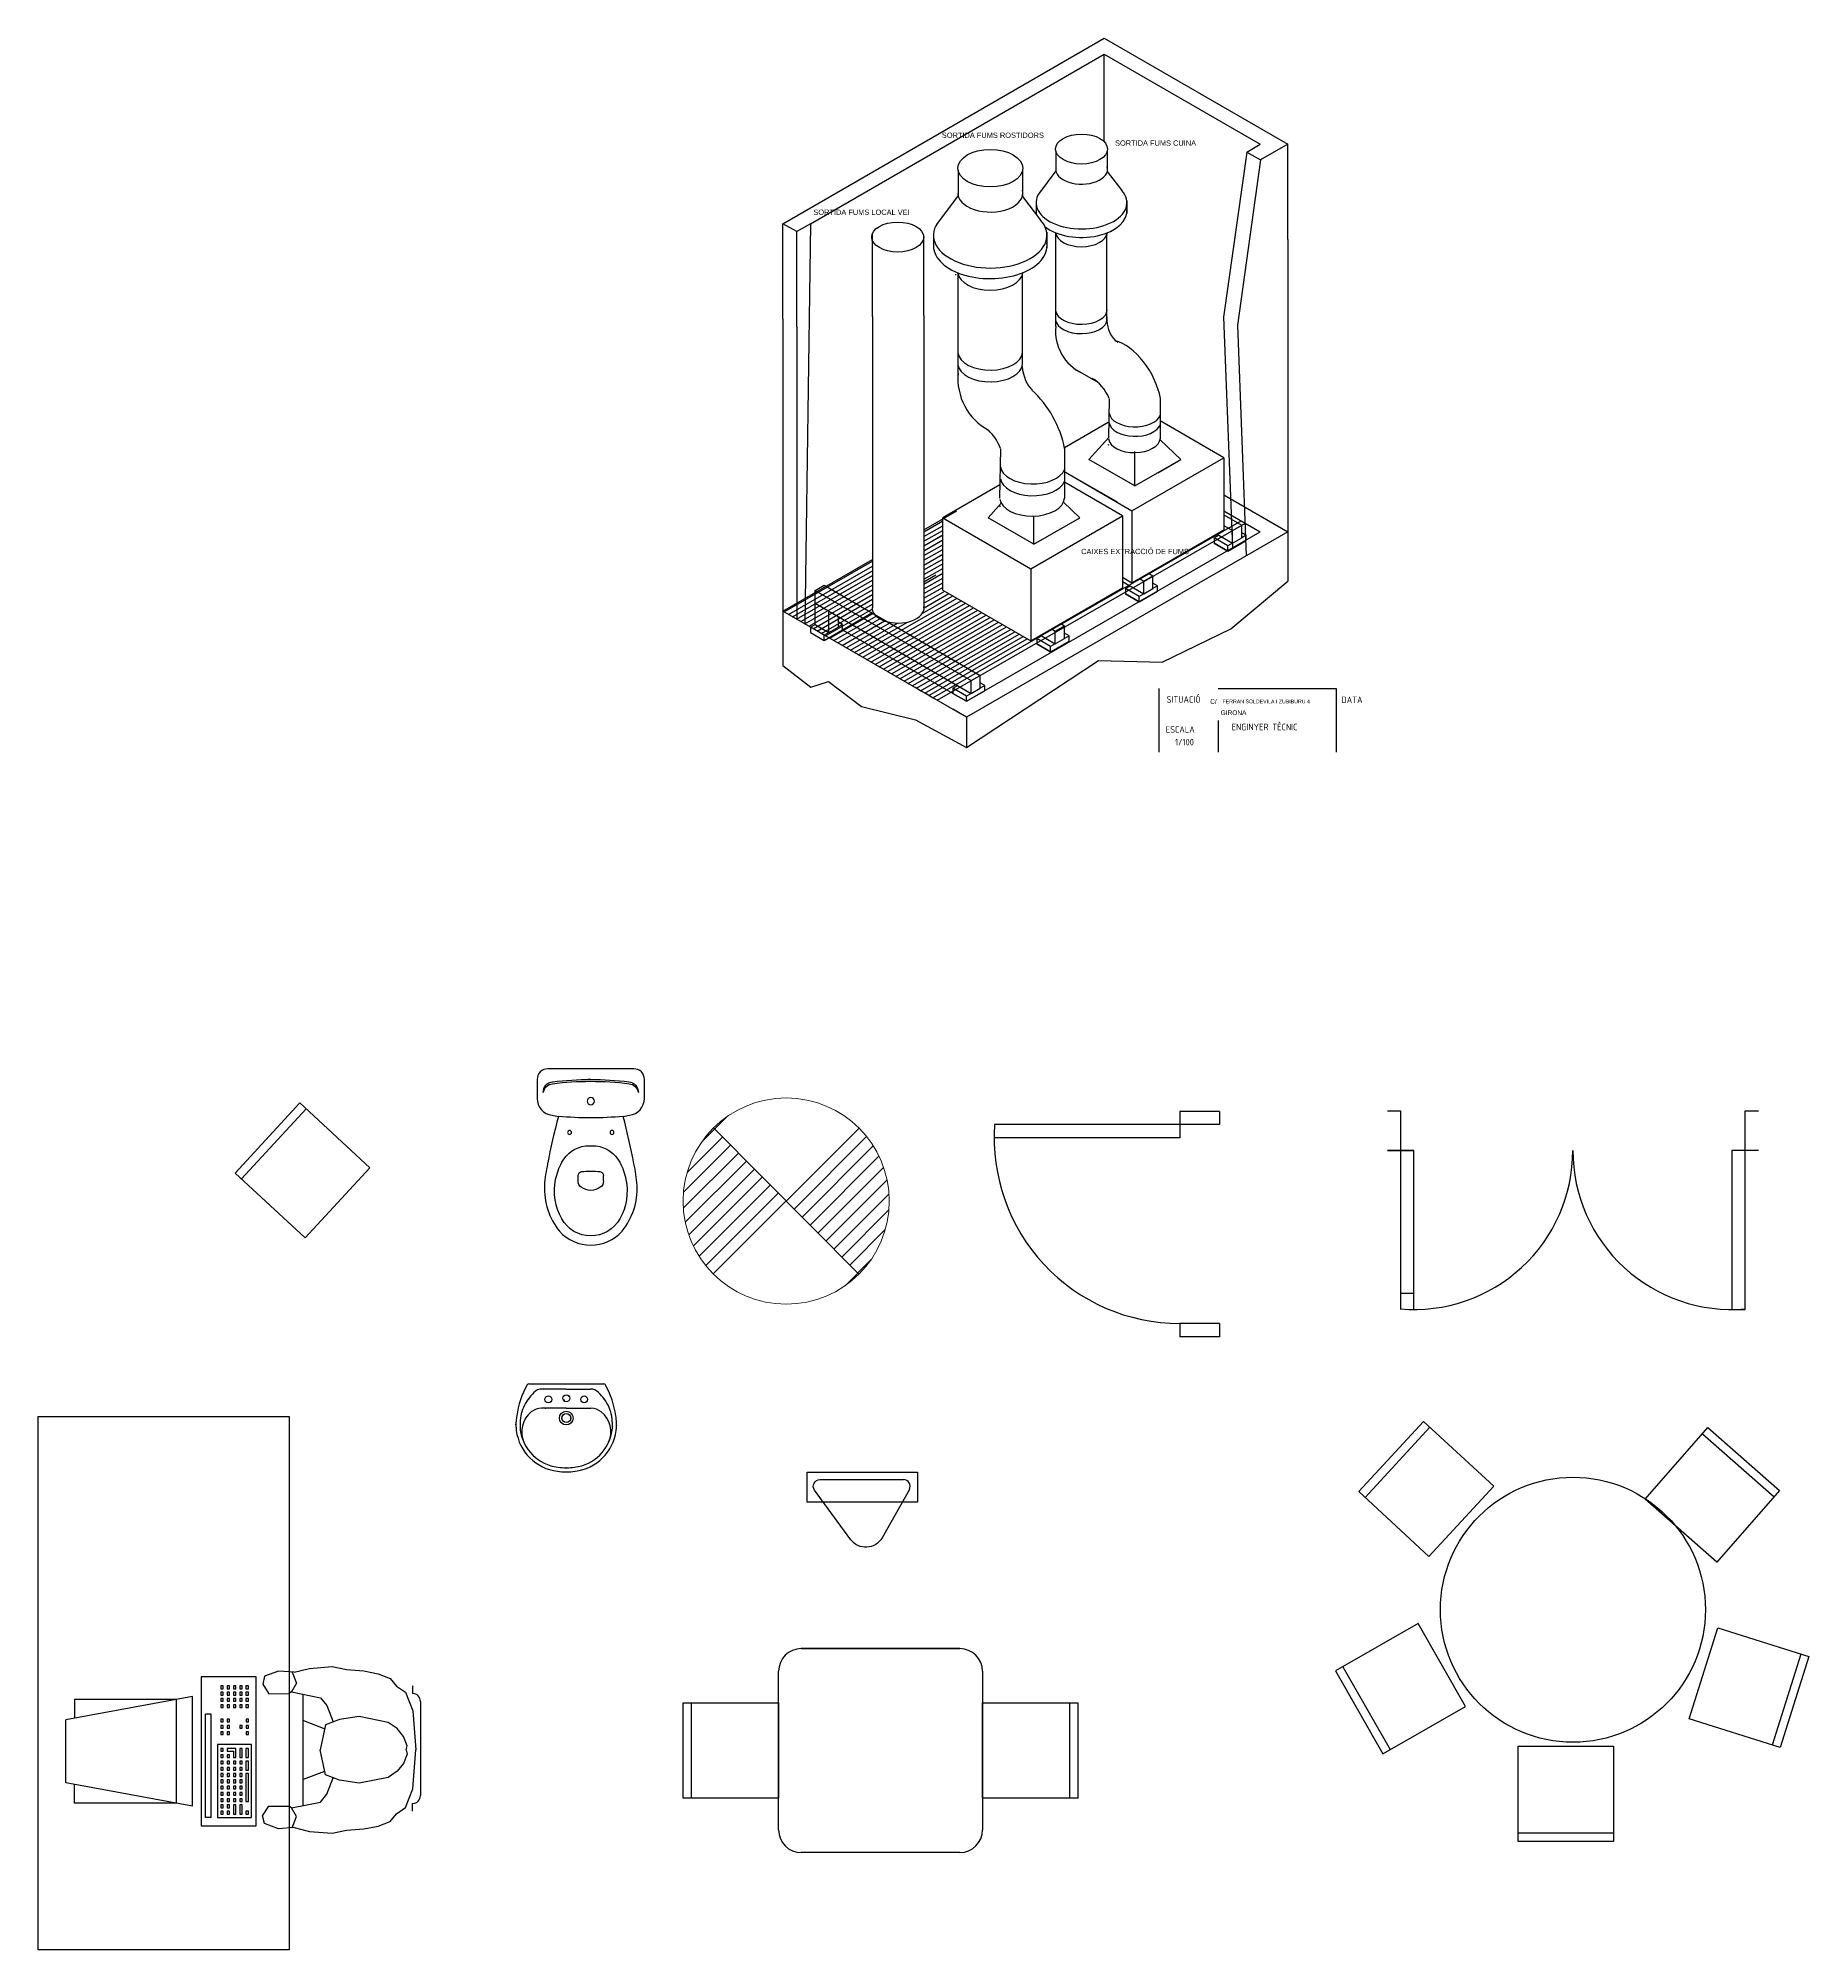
# Model space of a CAD drawing. Header units: millimetres. Extents: x 7 to 259, y -45 to 103.
# Drawn here: x 11.1 to 77.9, y 8.7 to 80.9 of the extents above; entities that cross this region are included whole.
import ezdxf

# ---------------------------------------------------------------- set-up
doc = ezdxf.new("R2010")
doc.units = ezdxf.units.MM
doc.linetypes.add('CONTINUA', pattern=[0])
doc.linetypes.add('LÍNEAS_OCULTAS2', pattern=[4.7625, 3.175, -1.5875])
for name, color, linetype in [('CAJETI1', 5, 'Continuous'), ('emergencia', 97, 'Continuous'), ('est.bancada', 1, 'Continuous'), ('estructura', 5, 'Continuous'), ('MOBILIARI', 3, 'Continuous'), ('OFICINES', 6, 'Continuous'), ('portes', 4, 'Continuous')]:
    doc.layers.add(name, color=color, linetype=linetype)
doc.layers.add('ELECTRIC', color=86, linetype='Continuous', lineweight=9)
doc.styles.add('ISO', font='isocp.shx')
doc.styles.get("Standard").update_dxf_attribs({"font": 'arial.ttf'})

# ---------------------------------------------------------------- blocks, each defined once
blk = doc.blocks.new('VI-IN')
for p, q in [((0, -0.04), (-0.0111, -0.04)), ((0, -0.04), (0.0111, -0.04)), ((-0.048, -0.423), (-0.048, -0.4029)), ((0.048, -0.423), (0.048, -0.4029))]:
    blk.add_line(p, q)
blk.add_lwpolyline([(-0.163, -0.358, -0.0164), (-0.1224, -0.1797, -0.014244), (-0.1461, -0.1751, -0.379899), (-0.2025, -0.1116), (-0.2025, -0.04, -0.414214), (-0.1625, 0), (0, 0), (0.1625, 0, -0.414214), (0.2025, -0.04), (0.2025, -0.1116, -0.379899), (0.1461, -0.1751, -0.014244), (0.1224, -0.1797, -0.0164), (0.163, -0.358, -0.034533), (0.175, -0.4399, -0.180901), (0.1181, -0.613, -0.210568), (0, -0.665, -0.210568), (-0.1181, -0.613, -0.180901), (-0.175, -0.4399, -0.034533)], format="xyb", close=True)
for centre, radius in [((0, -0.122), 0.0135), ((0, -0.122), 0.0135), ((-0.08, -0.24), 0.0075), ((0.08, -0.24), 0.0075)]:
    blk.add_circle(centre, radius)
for centre, radius, start, end in [((-0.1395, -0.0887), 0.04, 96.27189, 180), ((-0.1401, -0.0959), 0.04, 96.21414, 169.75716), ((0, -1.2006), 1.1536, 90.00081, 97.20302), ((0, -1.1975), 1.1575, 90.00079, 97.14086), ((0, -1.1975), 1.1575, 82.85914, 89.99921), ((0, -1.2006), 1.1536, 82.79698, 89.99919), ((0.1395, -0.0887), 0.04, 0, 83.72811), ((0.1401, -0.0959), 0.04, 10.24284, 83.78586), ((0, 1.219), 1.404, 264.99864, 270), ((0, 1.219), 1.404, 270, 275.00136), ((0.1123, -0.4678), 0.25, 152.59732, 168.38048), ((-0.007, -0.406), 0.1156, 96.24191, 152.59732), ((0, -0.47), 0.18, 90, 96.24191), ((0, -0.47), 0.18, 83.75809, 90), ((0.007, -0.406), 0.1156, 27.40268, 83.75809), ((-0.1123, -0.4678), 0.25, 11.61952, 27.40268), ((0.079, -0.461), 0.216, 168.38048, 209.11615), ((-0.033, -0.4029), 0.015, 96.64916, 180), ((-0.018, -0.423), 0.03, 180, 233.1301), ((0, -0.686), 0.3, 90, 96.64916), ((0, -0.686), 0.3, 83.35084, 90), ((0.033, -0.4029), 0.015, 0, 83.35084), ((0.018, -0.423), 0.03, 306.8699, 0), ((-0.079, -0.461), 0.216, 330.88385, 11.61952), ((0, -0.399), 0.06, 233.1301, 270), ((0, -0.399), 0.06, 270, 306.8699), ((0, -0.505), 0.1256, 209.11615, 270), ((0, -0.505), 0.1256, 270, 330.88385)]:
    blk.add_arc(centre, radius, start, end)
blk = doc.blocks.new('Vic-WC')
at = {"xscale": -1}
blk.add_blockref('VI-IN', (0, 0), dxfattribs=at)

msp = doc.modelspace()

# ---------------------------------------------------------------- linework, layer by layer
for p, q in [((39.229, 73.868), (51.353, 80.868)), ((51.353, 80.868), (58.281, 76.868)), ((40.268, 73.868), (51.353, 80.268)), ((51.353, 80.268), (57.242, 76.868)), ((56.73, 76.573), (57.242, 76.868)), ((56.73, 76.573), (57.25, 76.273)), ((58.281, 76.868), (57.25, 76.273)), ((45.836, 75.883), (45.836, 74.933)), ((48.266, 75.865), (48.266, 74.9)), ((45.836, 74.933), (45.021, 73.834)), ((48.266, 74.9), (48.95, 74.007)), ((39.748, 73.568), (39.229, 73.868)), ((44.911, 73.504), (44.911, 72.962)), ((49.19, 73.546), (49.19, 72.941)), ((49.51, 73.531), (49.51, 71.999)), ((58.281, 73.278), (58.281, 62.243)), ((45.742, 71.963), (45.742, 71.93)), ((39.229, 70.278), (39.229, 59.243)), ((39.748, 69.978), (39.748, 58.943)), ((42.611, 70.37), (42.611, 59.37)), ((44.55, 70.406), (44.55, 59.406)), ((53.467, 67.298), (53.467, 65.771)), ((49.849, 65.418), (49.849, 63.509)), ((55.865, 63.638), (58.281, 62.243)), ((44.55, 62.316), (45.791, 63.032)), ((55.865, 63.038), (57.242, 62.243)), ((44.55, 61.716), (45.257, 62.124)), ((58.281, 62.243), (46.157, 55.243)), ((46.157, 55.843), (57.242, 62.243)), ((55.674, 62.108), (56.194, 61.808)), ((56.021, 61.508), (55.501, 61.808)), ((39.229, 59.243), (42.611, 61.196)), ((44.55, 60.351), (45.001, 60.611)), ((41.376, 59.883), (42.611, 60.596)), ((52.671, 59.604), (52.151, 59.904)), ((52.324, 60.204), (52.844, 59.904)), ((39.229, 59.243), (39.748, 59.543)), ((46.157, 55.243), (39.229, 59.243)), ((41.48, 58.543), (42.589, 59.183)), ((44.55, 59.406), (44.55, 59.347)), ((40.441, 58.743), (40.961, 58.443)), ((41.48, 58.543), (41.827, 58.743)), ((41.48, 58.543), (46.157, 55.843)), ((41.48, 58.543), (41.827, 58.343)), ((49.331, 57.711), (48.812, 58.011)), ((48.985, 58.311), (49.504, 58.011)), ((45.81, 56.443), (46.33, 56.143)), ((46.157, 55.843), (45.637, 56.143)), ((46.157, 55.243), (45.637, 55.543))]:
    msp.add_line(p, q)
at = {"color": 5}
for p, q in [((49.524, 76.621), (49.524, 75.861)), ((51.467, 76.607), (51.467, 75.835)), ((49.524, 75.861), (48.872, 74.983)), ((51.467, 75.835), (52.014, 75.121)), ((48.784, 74.718), (48.784, 74.285)), ((52.204, 74.743), (52.204, 74.26))]:
    msp.add_line(p, q, dxfattribs=at)
at = {"color": 1}
msp.add_line((49.52, 73.527), (49.52, 73.501), dxfattribs=at)
at = {"color": 6}
for p, q in [((29.633, 30.08), (31.051, 30.08)), ((29.633, 30.08), (32.47, 30.08)), ((31.051, 29.887), (30.133, 29.887)), ((31.051, 29.887), (31.969, 29.887)), ((30.27, 29.17), (30.12, 29.17)), ((31.051, 29.17), (30.27, 29.17)), ((31.051, 29.17), (31.833, 29.17)), ((31.833, 29.17), (31.983, 29.17))]:
    msp.add_line(p, q, dxfattribs=at)
at = {"color": 73, "linetype": 'CONTINUA'}
for p, q in [((11.125, 10.725), (11.125, 28.858)), ((11.125, 28.858), (12.898, 28.858)), ((19.665, 19.048), (19.596, 18.756)), ((20.186, 19.246), (19.665, 19.048)), ((20.781, 19.2), (20.186, 19.246)), ((20.869, 18.784), (20.681, 18.457)), ((20.706, 19.206), (20.869, 18.784)), ((20.781, 19.2), (21.361, 19.343)), ((21.361, 19.343), (22.216, 19.413)), ((22.216, 19.413), (22.763, 19.302)), ((22.763, 19.302), (23.412, 19.252)), ((23.412, 19.252), (23.959, 19.141)), ((23.959, 19.141), (24.403, 18.97)), ((24.403, 18.97), (24.642, 18.678)), ((19.596, 18.756), (19.826, 18.387)), ((19.826, 18.387), (20.579, 18.397)), ((20.681, 18.457), (20.579, 18.397)), ((20.681, 18.457), (21.775, 18.236)), ((21.109, 18.37), (21.109, 14.168)), ((21.775, 18.236), (22.014, 17.944)), ((24.642, 18.678), (24.984, 18.447)), ((24.984, 18.447), (25.257, 17.743)), ((25.253, 18.691), (25.253, 18.395)), ((25.549, 18.099), (25.549, 14.546)), ((21.109, 17.382), (21.138, 17.375)), ((21.138, 17.375), (21.936, 17.071)), ((22.488, 17.412), (21.966, 17.214)), ((22.014, 17.944), (22.254, 17.324)), ((23.231, 17.525), (22.488, 17.412)), ((24.325, 17.304), (23.231, 17.525)), ((25.257, 17.743), (25.378, 16.269)), ((21.966, 17.214), (21.769, 16.269)), ((24.666, 17.072), (24.325, 17.304)), ((24.905, 16.781), (24.666, 17.072)), ((25.042, 16.429), (24.905, 16.781)), ((21.966, 15.325), (21.769, 16.269)), ((25.042, 16.11), (24.905, 15.758)), ((25.008, 16.269), (25.042, 16.429)), ((25.008, 16.269), (25.042, 16.11)), ((25.257, 14.795), (25.378, 16.269)), ((21.109, 15.156), (21.138, 15.164)), ((21.138, 15.164), (21.936, 15.467)), ((22.488, 15.126), (21.966, 15.325)), ((22.014, 14.595), (22.254, 15.215)), ((24.325, 15.235), (23.231, 15.013)), ((24.666, 15.466), (24.325, 15.235)), ((24.905, 15.758), (24.666, 15.466)), ((21.775, 14.303), (22.014, 14.595)), ((23.231, 15.013), (22.488, 15.126)), ((24.984, 14.092), (25.257, 14.795)), ((19.586, 13.782), (19.826, 14.152)), ((19.665, 13.491), (19.586, 13.782)), ((19.826, 14.152), (20.579, 14.142)), ((20.681, 14.082), (20.579, 14.142)), ((20.681, 14.082), (21.775, 14.303)), ((20.869, 13.755), (20.681, 14.082)), ((20.706, 13.333), (20.869, 13.755)), ((24.403, 13.569), (24.642, 13.86)), ((24.642, 13.86), (24.984, 14.092)), ((25.253, 13.954), (25.253, 14.25)), ((20.186, 13.292), (19.665, 13.491)), ((20.781, 13.339), (20.186, 13.292)), ((20.781, 13.339), (21.361, 13.196)), ((21.361, 13.196), (22.216, 13.126)), ((22.216, 13.126), (22.763, 13.237)), ((22.763, 13.237), (23.412, 13.287)), ((23.412, 13.287), (23.959, 13.398)), ((23.959, 13.398), (24.403, 13.569)), ((11.125, 8.727), (11.125, 11.426))]:
    msp.add_line(p, q, dxfattribs=at)
at = {"color": 73}
for p, q in [((11.125, 28.858), (20.598, 28.858)), ((20.598, 28.858), (20.598, 8.727)), ((20.598, 8.727), (11.125, 8.727))]:
    msp.add_line(p, q, dxfattribs=at)
at = {"color": 73, "linetype": 'Continuous'}
for p, q in [((17.273, 19.028), (17.273, 13.403)), ((19.345, 19.028), (17.273, 19.028)), ((19.345, 13.403), (19.345, 19.028)), ((16.95, 18.288), (12.16, 17.407)), ((16.345, 18.176), (12.492, 18.176)), ((12.492, 18.176), (12.492, 17.468)), ((16.345, 14.254), (16.345, 18.176)), ((16.95, 14.143), (16.95, 18.288)), ((18.108, 18.684), (18.016, 18.684)), ((18.016, 18.684), (18.016, 18.579)), ((18.016, 18.579), (18.108, 18.579)), ((18.108, 18.447), (18.016, 18.447)), ((18.016, 18.447), (18.016, 18.342)), ((18.016, 18.342), (18.108, 18.342)), ((18.108, 18.21), (18.016, 18.21)), ((18.016, 18.21), (18.016, 18.105)), ((18.016, 18.105), (18.108, 18.105)), ((18.108, 18.579), (18.108, 18.684)), ((18.108, 18.342), (18.108, 18.447)), ((18.108, 18.105), (18.108, 18.21)), ((18.345, 18.684), (18.253, 18.684)), ((18.253, 18.684), (18.253, 18.579)), ((18.253, 18.579), (18.345, 18.579)), ((18.345, 18.447), (18.253, 18.447)), ((18.253, 18.447), (18.253, 18.342)), ((18.253, 18.342), (18.345, 18.342)), ((18.345, 18.21), (18.253, 18.21)), ((18.253, 18.21), (18.253, 18.105)), ((18.253, 18.105), (18.345, 18.105)), ((18.345, 18.579), (18.345, 18.684)), ((18.345, 18.342), (18.345, 18.447)), ((18.345, 18.105), (18.345, 18.21)), ((18.582, 18.684), (18.49, 18.684)), ((18.49, 18.684), (18.49, 18.579)), ((18.49, 18.579), (18.582, 18.579)), ((18.582, 18.447), (18.49, 18.447)), ((18.49, 18.447), (18.49, 18.342)), ((18.49, 18.342), (18.582, 18.342)), ((18.582, 18.21), (18.49, 18.21)), ((18.49, 18.21), (18.49, 18.105)), ((18.49, 18.105), (18.582, 18.105)), ((18.582, 18.579), (18.582, 18.684)), ((18.582, 18.342), (18.582, 18.447)), ((18.582, 18.105), (18.582, 18.21)), ((18.819, 18.684), (18.727, 18.684)), ((18.727, 18.684), (18.727, 18.579)), ((18.727, 18.579), (18.819, 18.579)), ((18.819, 18.447), (18.727, 18.447)), ((18.727, 18.447), (18.727, 18.342)), ((18.727, 18.342), (18.819, 18.342)), ((18.819, 18.21), (18.727, 18.21)), ((18.727, 18.21), (18.727, 18.105)), ((18.727, 18.105), (18.819, 18.105)), ((18.819, 18.579), (18.819, 18.684)), ((18.819, 18.342), (18.819, 18.447)), ((18.819, 18.105), (18.819, 18.21)), ((19.056, 18.684), (18.963, 18.684)), ((18.963, 18.684), (18.963, 18.579)), ((18.963, 18.579), (19.056, 18.579)), ((19.056, 18.447), (18.963, 18.447)), ((18.963, 18.447), (18.963, 18.342)), ((18.963, 18.342), (19.056, 18.342)), ((19.056, 18.21), (18.963, 18.21)), ((18.963, 18.21), (18.963, 18.105)), ((18.963, 18.105), (19.056, 18.105)), ((19.056, 18.579), (19.056, 18.684)), ((19.056, 18.342), (19.056, 18.447)), ((19.056, 18.105), (19.056, 18.21)), ((12.16, 15.024), (12.16, 17.407)), ((17.44, 13.714), (17.44, 17.622)), ((17.657, 17.622), (17.44, 17.622)), ((17.657, 13.714), (17.657, 17.622)), ((18.016, 17.973), (18.016, 17.868)), ((18.108, 17.973), (18.016, 17.973)), ((18.016, 17.868), (18.108, 17.868)), ((18.108, 17.432), (18.016, 17.432)), ((18.016, 17.432), (18.016, 17.326)), ((18.016, 17.326), (18.108, 17.326)), ((18.108, 17.868), (18.108, 17.973)), ((18.108, 17.326), (18.108, 17.432)), ((18.345, 17.973), (18.253, 17.973)), ((18.253, 17.973), (18.253, 17.868)), ((18.253, 17.868), (18.345, 17.868)), ((18.345, 17.432), (18.253, 17.432)), ((18.253, 17.432), (18.253, 17.326)), ((18.253, 17.326), (18.345, 17.326)), ((18.345, 17.868), (18.345, 17.973)), ((18.345, 17.326), (18.345, 17.432)), ((18.582, 17.973), (18.49, 17.973)), ((18.49, 17.973), (18.49, 17.868)), ((18.49, 17.868), (18.582, 17.868)), ((18.582, 17.868), (18.582, 17.973)), ((18.819, 17.973), (18.727, 17.973)), ((18.727, 17.973), (18.727, 17.868)), ((18.727, 17.868), (18.819, 17.868)), ((18.819, 17.868), (18.819, 17.973)), ((19.056, 17.973), (18.963, 17.973)), ((18.963, 17.973), (18.963, 17.868)), ((18.963, 17.868), (19.056, 17.868)), ((18.967, 17.432), (18.967, 17.326)), ((19.059, 17.432), (18.967, 17.432)), ((18.967, 17.326), (19.059, 17.326)), ((19.056, 17.868), (19.056, 17.973)), ((19.059, 17.326), (19.059, 17.432)), ((18.108, 17.195), (18.016, 17.195)), ((18.016, 17.195), (18.016, 17.09)), ((18.016, 17.09), (18.108, 17.09)), ((18.016, 16.958), (18.016, 16.853)), ((18.108, 16.958), (18.016, 16.958)), ((18.016, 16.853), (18.108, 16.853)), ((18.108, 17.09), (18.108, 17.195)), ((18.108, 16.853), (18.108, 16.958)), ((18.345, 17.195), (18.253, 17.195)), ((18.253, 17.195), (18.253, 17.09)), ((18.253, 17.09), (18.345, 17.09)), ((18.345, 16.958), (18.253, 16.958)), ((18.253, 16.958), (18.253, 16.853)), ((18.253, 16.853), (18.345, 16.853)), ((18.345, 17.09), (18.345, 17.195)), ((18.345, 16.853), (18.345, 16.958)), ((18.73, 17.195), (18.73, 17.09)), ((18.822, 17.195), (18.73, 17.195)), ((18.73, 17.09), (18.822, 17.09)), ((18.822, 17.09), (18.822, 17.195)), ((18.967, 17.195), (18.967, 17.09)), ((19.059, 17.195), (18.967, 17.195)), ((18.967, 17.09), (19.059, 17.09)), ((18.967, 16.958), (18.967, 16.853)), ((19.059, 16.958), (18.967, 16.958)), ((18.967, 16.853), (19.059, 16.853)), ((19.059, 17.09), (19.059, 17.195)), ((19.059, 16.853), (19.059, 16.958)), ((17.89, 16.475), (17.89, 13.714)), ((19.177, 16.475), (17.89, 16.475)), ((18.108, 16.323), (18.016, 16.323)), ((18.016, 16.323), (18.016, 16.217)), ((18.016, 16.217), (18.108, 16.217)), ((18.108, 16.086), (18.016, 16.086)), ((18.016, 16.086), (18.016, 15.98)), ((18.016, 15.98), (18.108, 15.98)), ((18.108, 16.217), (18.108, 16.323)), ((18.108, 15.98), (18.108, 16.086)), ((18.582, 16.323), (18.253, 16.323)), ((18.253, 16.323), (18.253, 16.217)), ((18.253, 16.217), (18.49, 16.217)), ((18.345, 16.086), (18.253, 16.086)), ((18.253, 16.086), (18.253, 15.98)), ((18.253, 15.98), (18.345, 15.98)), ((18.345, 15.98), (18.345, 16.086)), ((18.49, 16.217), (18.49, 15.98)), ((18.49, 15.98), (18.582, 15.98)), ((18.582, 15.98), (18.582, 16.323)), ((18.819, 16.323), (18.727, 16.323)), ((18.727, 16.323), (18.727, 15.98)), ((18.727, 15.98), (18.819, 15.98)), ((18.819, 15.98), (18.819, 16.323)), ((19.056, 16.323), (18.963, 16.323)), ((18.963, 16.323), (18.963, 15.98)), ((18.963, 15.98), (19.056, 15.98)), ((19.056, 15.98), (19.056, 16.323)), ((19.177, 13.714), (19.177, 16.475)), ((18.108, 15.849), (18.016, 15.849)), ((18.016, 15.849), (18.016, 15.744)), ((18.016, 15.744), (18.108, 15.744)), ((18.108, 15.612), (18.016, 15.612)), ((18.016, 15.612), (18.016, 15.507)), ((18.016, 15.507), (18.108, 15.507)), ((18.108, 15.375), (18.016, 15.375)), ((18.016, 15.375), (18.016, 15.27)), ((18.016, 15.27), (18.108, 15.27)), ((18.108, 15.744), (18.108, 15.849)), ((18.108, 15.507), (18.108, 15.612)), ((18.108, 15.27), (18.108, 15.375)), ((18.345, 15.849), (18.253, 15.849)), ((18.253, 15.849), (18.253, 15.744)), ((18.253, 15.744), (18.345, 15.744)), ((18.345, 15.612), (18.253, 15.612)), ((18.253, 15.612), (18.253, 15.507)), ((18.253, 15.507), (18.345, 15.507)), ((18.345, 15.375), (18.253, 15.375)), ((18.253, 15.375), (18.253, 15.27)), ((18.253, 15.27), (18.345, 15.27)), ((18.345, 15.744), (18.345, 15.849)), ((18.345, 15.507), (18.345, 15.612)), ((18.345, 15.27), (18.345, 15.375)), ((18.582, 15.849), (18.49, 15.849)), ((18.49, 15.849), (18.49, 15.744)), ((18.49, 15.744), (18.582, 15.744)), ((18.582, 15.612), (18.49, 15.612)), ((18.49, 15.612), (18.49, 15.507)), ((18.49, 15.507), (18.582, 15.507)), ((18.582, 15.375), (18.49, 15.375)), ((18.49, 15.375), (18.49, 15.27)), ((18.49, 15.27), (18.582, 15.27)), ((18.582, 15.744), (18.582, 15.849)), ((18.582, 15.507), (18.582, 15.612)), ((18.582, 15.27), (18.582, 15.375)), ((18.819, 15.849), (18.727, 15.849)), ((18.727, 15.849), (18.727, 15.744)), ((18.727, 15.744), (18.819, 15.744)), ((18.819, 15.612), (18.727, 15.612)), ((18.727, 15.612), (18.727, 15.507)), ((18.727, 15.507), (18.819, 15.507)), ((18.819, 15.375), (18.727, 15.375)), ((18.727, 15.375), (18.727, 15.27)), ((18.727, 15.27), (18.819, 15.27)), ((18.819, 15.744), (18.819, 15.849)), ((18.819, 15.507), (18.819, 15.612)), ((18.819, 15.27), (18.819, 15.375)), ((19.056, 15.849), (18.963, 15.849)), ((18.963, 15.849), (18.963, 15.507)), ((18.963, 15.507), (19.056, 15.507)), ((19.056, 15.375), (18.963, 15.375)), ((18.963, 15.375), (18.963, 14.323)), ((19.056, 15.507), (19.056, 15.849)), ((19.056, 14.323), (19.056, 15.375)), ((16.95, 14.143), (12.16, 15.024)), ((12.492, 14.254), (12.492, 14.963)), ((18.108, 15.138), (18.016, 15.138)), ((18.016, 15.138), (18.016, 15.033)), ((18.016, 15.033), (18.108, 15.033)), ((18.108, 14.902), (18.016, 14.902)), ((18.016, 14.902), (18.016, 14.796)), ((18.016, 14.796), (18.108, 14.796)), ((18.108, 14.665), (18.016, 14.665)), ((18.016, 14.665), (18.016, 14.559)), ((18.016, 14.559), (18.108, 14.559)), ((18.108, 15.033), (18.108, 15.138)), ((18.108, 14.796), (18.108, 14.902)), ((18.108, 14.559), (18.108, 14.665)), ((18.345, 15.138), (18.253, 15.138)), ((18.253, 15.138), (18.253, 15.033)), ((18.253, 15.033), (18.345, 15.033)), ((18.345, 14.902), (18.253, 14.902)), ((18.253, 14.902), (18.253, 14.796)), ((18.253, 14.796), (18.345, 14.796)), ((18.345, 14.665), (18.253, 14.665)), ((18.253, 14.665), (18.253, 14.559)), ((18.253, 14.559), (18.345, 14.559)), ((18.345, 15.033), (18.345, 15.138)), ((18.345, 14.796), (18.345, 14.902)), ((18.345, 14.559), (18.345, 14.665)), ((18.582, 15.138), (18.49, 15.138)), ((18.49, 15.138), (18.49, 15.033)), ((18.49, 15.033), (18.582, 15.033)), ((18.582, 14.902), (18.49, 14.902)), ((18.49, 14.902), (18.49, 14.796)), ((18.49, 14.796), (18.582, 14.796)), ((18.582, 14.665), (18.49, 14.665)), ((18.49, 14.665), (18.49, 14.559)), ((18.49, 14.559), (18.582, 14.559)), ((18.582, 15.033), (18.582, 15.138)), ((18.582, 14.796), (18.582, 14.902)), ((18.582, 14.559), (18.582, 14.665)), ((18.819, 15.138), (18.727, 15.138)), ((18.727, 15.138), (18.727, 15.033)), ((18.727, 15.033), (18.819, 15.033)), ((18.819, 14.902), (18.727, 14.902)), ((18.727, 14.902), (18.727, 14.796)), ((18.727, 14.796), (18.819, 14.796)), ((18.819, 14.665), (18.727, 14.665)), ((18.727, 14.665), (18.727, 14.559)), ((18.727, 14.559), (18.819, 14.559)), ((18.819, 15.033), (18.819, 15.138)), ((18.819, 14.796), (18.819, 14.902)), ((18.819, 14.559), (18.819, 14.665)), ((16.345, 14.254), (12.492, 14.254)), ((17.657, 13.714), (17.44, 13.714)), ((17.89, 13.714), (19.177, 13.714)), ((18.108, 14.428), (18.016, 14.428)), ((18.016, 14.428), (18.016, 14.323)), ((18.016, 14.323), (18.108, 14.323)), ((18.108, 14.191), (18.016, 14.191)), ((18.016, 14.191), (18.016, 14.086)), ((18.016, 14.086), (18.108, 14.086)), ((18.108, 13.954), (18.016, 13.954)), ((18.016, 13.954), (18.016, 13.849)), ((18.016, 13.849), (18.108, 13.849)), ((18.108, 14.323), (18.108, 14.428)), ((18.108, 14.086), (18.108, 14.191)), ((18.108, 13.849), (18.108, 13.954)), ((18.345, 14.428), (18.253, 14.428)), ((18.253, 14.428), (18.253, 14.323)), ((18.253, 14.323), (18.345, 14.323)), ((18.345, 14.191), (18.253, 14.191)), ((18.253, 14.191), (18.253, 14.086)), ((18.253, 14.086), (18.345, 14.086)), ((18.253, 13.954), (18.253, 13.849)), ((18.345, 13.954), (18.253, 13.954)), ((18.253, 13.849), (18.345, 13.849)), ((18.345, 14.323), (18.345, 14.428)), ((18.345, 14.086), (18.345, 14.191)), ((18.345, 13.849), (18.345, 13.954)), ((18.582, 14.428), (18.49, 14.428)), ((18.49, 14.428), (18.49, 14.323)), ((18.49, 14.323), (18.582, 14.323)), ((18.582, 14.191), (18.49, 14.191)), ((18.49, 14.191), (18.49, 13.849)), ((18.49, 13.849), (18.582, 13.849)), ((18.582, 14.323), (18.582, 14.428)), ((18.582, 13.849), (18.582, 14.191)), ((18.819, 14.428), (18.727, 14.428)), ((18.727, 14.428), (18.727, 14.323)), ((18.727, 14.323), (18.819, 14.323)), ((18.819, 14.191), (18.727, 14.191)), ((18.727, 14.191), (18.727, 13.849)), ((18.727, 13.849), (18.819, 13.849)), ((18.819, 14.323), (18.819, 14.428)), ((18.819, 13.849), (18.819, 14.191)), ((18.963, 14.323), (19.056, 14.323)), ((19.056, 13.954), (18.963, 13.954)), ((18.963, 13.954), (18.963, 13.849)), ((18.963, 13.849), (19.056, 13.849)), ((19.056, 13.849), (19.056, 13.954)), ((17.273, 13.403), (19.345, 13.403))]:
    msp.add_line(p, q, dxfattribs=at)
at = {"color": 6}
for centre, radius in [((30.376, 29.499), 0.129), ((31.051, 29.54), 0.129), ((31.727, 29.499), 0.129), ((31.051, 28.793), 0.257), ((31.051, 28.793), 0.169)]:
    msp.add_circle(centre, radius, dxfattribs=at)
for centre, radius, start, end in [((29.744, 28.43), 3.056, 9.93381, 9.93381), ((32.431, 28.43), 3.281, 150.4514, 172.13589), ((29.633, 30.016), 0.0643, 90, 150.4514), ((31.332, 28.275), 2.112, 135.30897, 144.52815), ((30.133, 29.461), 0.426, 90, 135.30897), ((31.969, 29.461), 0.426, 44.69103, 90), ((30.771, 28.275), 2.112, 35.47185, 44.69103), ((32.47, 30.016), 0.0643, 29.5486, 90), ((29.672, 28.43), 3.281, 7.86411, 29.5486), ((32.359, 28.43), 3.21, 171.96112, 175.30786), ((32.359, 28.43), 3.056, 171.85975, 175.30786), ((30.858, 28.579), 1.55, 143.50796, 169.4742), ((30.343, 28.271), 0.973, 129.13753, 203.48929), ((30.145, 28.497), 0.673, 92.14023, 128.23376), ((31.957, 28.497), 0.673, 51.76624, 87.85977), ((31.759, 28.271), 0.973, 336.51071, 50.86247), ((31.245, 28.579), 1.55, 10.5258, 36.49204), ((29.744, 28.43), 3.056, 4.69214, 8.14025), ((29.744, 28.43), 3.21, 4.69214, 8.03888), ((30.961, 28.528), 1.808, 174.81295, 186.58061), ((30.944, 28.567), 1.796, 187.83248, 262.7669), ((30.961, 28.528), 1.654, 174.81295, 186.58061), ((30.944, 28.567), 1.643, 187.83248, 262.7669), ((31.159, 28.567), 1.643, 277.2331, 352.16752), ((31.159, 28.567), 1.796, 277.2331, 352.16752), ((31.142, 28.528), 1.654, 353.41939, 5.18705), ((31.142, 28.528), 1.808, 353.41939, 5.18705), ((31.051, 29.419), 2.655, 262.78029, 270), ((31.051, 29.419), 2.501, 262.78029, 277.21971), ((31.051, 29.419), 2.655, 270, 277.21971)]:
    msp.add_arc(centre, radius, start, end, dxfattribs=at)
at = {"color": 73, "linetype": 'CONTINUA'}
for centre, start, end in [((25.253, 18.099), 0, 90), ((25.253, 14.546), 270, 0)]:
    msp.add_arc(centre, 0.296, start, end, dxfattribs=at)
at = {"color": 5}
msp.add_ellipse((50.497, 76.686), major_axis=(-0.98, 0), ratio=0.57735, dxfattribs=at)
for centre, major_axis in [((47.053, 75.963), (-1.225, 0)), ((43.559, 73.365), (-0.98, 0))]:
    msp.add_ellipse(centre, major_axis=major_axis, ratio=0.57735)
for centre, major_axis, start_param, end_param in [((50.5, 75.926), (-0.98, 0), 6.205686, 9.587114), ((50.495, 74.661), (-1.715, 0), 5.81869, 9.907315), ((50.495, 74.341), (-1.715, 0), 6.225762, 6.419831), ((50.495, 74.341), (-1.715, 0), 6.926865, 9.507579), ((50.497, 73.566), (-0.98, 0), 0.067467, 3.076477)]:
    msp.add_ellipse(centre, major_axis=major_axis, ratio=0.57735, start_param=start_param, end_param=end_param, dxfattribs=at)
for centre, major_axis, start_param, end_param in [((47.057, 75.014), (-1.225, 0), 6.205686, 9.587114), ((47.051, 73.433), (-2.143, 0), 5.81869, 9.907315), ((47.051, 73.033), (-2.143, 0), 6.225762, 9.507579), ((47.053, 72.063), (-1.225, 0), 0.067467, 3.076477), ((50.491, 70.64), (-0.98, 0), 0.090639, 3.099066), ((50.491, 70.285), (-0.98, 0), 0.090639, 3.099066), ((52.012, 70.349), (0, -0.98), 4.712389, 6.033644), ((47.051, 69.05), (-1.225, 0), 0.090639, 3.099066), ((47.051, 68.607), (-1.225, 0), 0.090639, 3.099066), ((48.952, 68.687), (0, -1.225), 4.883222, 5.827337), ((52.516, 66.765), (-0.98, 0), 0.090639, 2.914378), ((52.492, 65.795), (-0.98, 0), 0.090639, 3.099066), ((52.516, 66.41), (-0.98, 0), 0.090639, 2.914378), ((48.661, 64.752), (-1.225, 0), 0.090639, 2.914378), ((48.661, 64.308), (-1.225, 0), 0.090639, 2.914378), ((48.631, 63.54), (-1.225, 0), 0.090639, 3.099066), ((43.574, 59.362), (-0.98, 0), 6.236892, 9.501292)]:
    msp.add_ellipse(centre, major_axis=major_axis, ratio=0.57735, start_param=start_param, end_param=end_param)
at = {"color": 6, "linetype": 'ByBlock'}
for p in [(31.135, 29.63), (30.27, 29.17), (30.968, 29.467), (29.151, 28.547), (29.37, 28.285), (30.883, 28.793), (31.22, 28.793), (32.731, 28.306), (32.953, 28.514), (31.051, 26.918)]:
    msp.add_point(p, dxfattribs=at)
at = {"layer": 'CAJETI1', "linetype": 'CONTINUA'}
msp.add_line((53.421, 53.923), (53.421, 56.323), dxfattribs=at)
at = {"layer": 'ELECTRIC', "color": 212}
for p, q in [((36.167, 39.22), (37.114, 40.167)), ((36.598, 34.233), (42.101, 39.736)), ((36.599, 34.232), (42.102, 39.735)), ((36.607, 39.743), (42.094, 34.224)), ((35.474, 37.324), (37.249, 39.098)), ((35.613, 38.064), (36.948, 39.4)), ((39.65, 36.682), (42.386, 39.418)), ((39.95, 36.381), (42.637, 39.067)), ((35.469, 36.716), (37.549, 38.796)), ((35.542, 36.187), (37.849, 38.494)), ((40.25, 36.079), (42.852, 38.681)), ((40.55, 35.777), (43.028, 38.255)), ((35.672, 35.715), (38.149, 38.192)), ((35.848, 35.289), (38.449, 37.89)), ((36.063, 34.902), (38.749, 37.588)), ((40.85, 35.475), (43.159, 37.783)), ((36.314, 34.551), (39.049, 37.286)), ((41.15, 35.173), (43.232, 37.255)), ((41.451, 34.871), (43.227, 36.648)), ((41.751, 34.569), (43.091, 35.909)), ((41.573, 33.789), (42.545, 34.761))]:
    msp.add_line(p, q, dxfattribs=at)
msp.add_circle((39.351, 36.983), 3.891, dxfattribs=at)
at = {"layer": 'emergencia', "color": 5}
for p, q in [((55.648, 56.323), (60.102, 56.323)), ((60.102, 56.323), (60.102, 53.923)), ((55.648, 55.123), (55.648, 53.923))]:
    msp.add_line(p, q, dxfattribs=at)
at = {"layer": 'est.bancada', "color": 5}
for p, q in [((51.353, 76.961), (51.353, 80.268)), ((56.73, 76.573), (55.859, 70.335)), ((58.281, 73.278), (58.281, 76.868)), ((57.25, 76.273), (56.378, 70.035)), ((39.229, 70.278), (39.229, 73.868)), ((40.268, 73.868), (39.748, 73.568)), ((40.268, 73.868), (40.057, 58.765)), ((39.748, 69.978), (39.748, 73.568)), ((42.611, 70.37), (42.611, 73.508)), ((44.55, 70.406), (44.55, 73.395)), ((49.521, 69.984), (49.521, 73.527)), ((51.446, 70.159), (51.446, 73.518)), ((45.831, 72.016), (45.831, 67.919)), ((48.274, 68.577), (48.274, 72.011)), ((55.859, 70.335), (56.194, 61.638)), ((56.378, 70.035), (56.714, 61.338)), ((51.125, 67.871), (50.267, 68.366)), ((51.534, 67.259), (51.513, 65.775)), ((47.434, 65.369), (47.407, 63.514)), ((58.281, 62.243), (58.281, 60.373)), ((56.136, 58.58), (58.281, 60.373)), ((39.229, 59.243), (39.229, 57.195)), ((53.536, 57.315), (56.136, 58.58)), ((39.229, 57.195), (40.278, 56.379)), ((46.157, 54.106), (51.136, 57.381)), ((51.136, 57.381), (53.536, 57.315)), ((40.278, 56.379), (40.946, 56.59)), ((40.946, 56.59), (42.199, 55.647)), ((42.199, 55.647), (44.234, 55.143)), ((44.234, 55.143), (46.157, 54.106)), ((46.157, 55.243), (46.157, 54.106))]:
    msp.add_line(p, q, dxfattribs=at)
at = {"layer": 'est.bancada', "color": 3}
for p, q in [((55.865, 65.038), (53.467, 66.423)), ((51.503, 66.36), (49.849, 65.405)), ((51.533, 65.797), (50.778, 64.97)), ((53.467, 65.709), (54.242, 64.97)), ((52.51, 63.97), (50.778, 64.97)), ((52.401, 63.038), (55.865, 65.038)), ((52.51, 63.97), (52.51, 65.266)), ((52.51, 63.97), (54.242, 64.97)), ((53.376, 64.47), (54.242, 64.97)), ((55.865, 65.038), (55.865, 62.318)), ((49.823, 64.527), (52.401, 63.038)), ((51.849, 63.358), (50.117, 64.358)), ((47.414, 64.01), (45.257, 62.764)), ((52.046, 62.844), (49.849, 64.113)), ((45.257, 60.044), (45.257, 62.764)), ((45.257, 62.764), (48.582, 60.844)), ((47.468, 63.318), (46.969, 62.771)), ((48.701, 61.771), (46.969, 62.771)), ((48.582, 60.844), (52.046, 62.844)), ((48.701, 61.771), (48.701, 62.834)), ((48.701, 61.771), (50.433, 62.771)), ((49.815, 63.359), (50.433, 62.771)), ((52.046, 62.844), (52.046, 60.124)), ((52.401, 63.038), (52.401, 60.318)), ((52.401, 60.318), (55.865, 62.318)), ((48.582, 60.844), (48.582, 58.124)), ((45.257, 60.044), (48.582, 58.124)), ((48.582, 58.124), (52.046, 60.124)), ((52.046, 60.523), (52.401, 60.318))]:
    msp.add_line(p, q, dxfattribs=at)
at = {"layer": 'est.bancada', "color": 6}
for p, q in [((51.503, 65.52), (51.535, 65.538)), ((51.503, 63.545), (51.513, 63.551)), ((51.503, 63.545), (51.513, 63.551)), ((47.395, 63.196), (47.435, 63.218)), ((44.55, 62.244), (45.257, 62.65)), ((44.55, 62.064), (45.257, 62.47)), ((44.55, 61.885), (45.257, 62.291)), ((44.55, 61.705), (45.257, 62.111)), ((44.55, 61.705), (45.257, 62.111)), ((44.889, 55.975), (56.524, 62.658)), ((45.045, 55.885), (56.679, 62.568)), ((55.501, 62.008), (55.674, 62.108)), ((56.714, 62.108), (56.54, 62.208)), ((56.714, 62.108), (56.54, 62.008)), ((56.714, 61.908), (56.714, 62.108)), ((44.55, 61.526), (45.257, 61.932)), ((44.55, 61.346), (45.257, 61.752)), ((44.55, 61.167), (45.257, 61.572)), ((44.55, 60.987), (45.257, 61.393)), ((56.021, 61.708), (55.501, 62.008)), ((55.501, 62.008), (55.501, 61.808)), ((55.501, 61.808), (56.021, 61.508)), ((56.021, 61.508), (56.714, 61.908)), ((56.194, 61.808), (56.021, 61.708)), ((56.021, 61.508), (56.021, 61.708)), ((39.277, 59.215), (42.611, 61.13)), ((39.433, 59.125), (42.611, 60.95)), ((39.589, 59.035), (42.611, 60.771)), ((44.55, 60.808), (45.257, 61.213)), ((44.55, 60.628), (45.257, 61.034)), ((44.55, 60.449), (45.257, 60.854)), ((44.55, 60.449), (45.257, 60.854)), ((44.55, 60.269), (45.257, 60.675)), ((39.745, 58.945), (42.611, 60.591)), ((39.745, 58.945), (42.611, 60.591)), ((39.901, 58.855), (42.611, 60.412)), ((40.057, 58.765), (42.611, 60.232)), ((40.213, 58.675), (42.611, 60.053)), ((44.55, 60.089), (45.257, 60.495)), ((44.55, 59.91), (45.257, 60.316)), ((44.55, 59.73), (45.257, 60.136)), ((44.55, 59.551), (45.333, 60)), ((44.55, 59.551), (45.333, 60)), ((44.553, 59.373), (45.489, 59.91)), ((52.151, 60.104), (52.324, 60.204)), ((52.671, 59.804), (52.151, 60.104)), ((52.151, 60.104), (52.151, 59.904)), ((52.151, 59.904), (52.671, 59.604)), ((52.671, 59.604), (53.364, 60.004)), ((52.844, 59.904), (52.671, 59.804)), ((53.364, 60.204), (53.19, 60.304)), ((53.364, 60.204), (53.19, 60.104)), ((53.364, 60.004), (53.364, 60.204)), ((40.369, 58.585), (42.611, 59.873)), ((40.524, 58.495), (42.611, 59.694)), ((40.68, 58.405), (42.611, 59.514)), ((40.68, 58.405), (42.611, 59.514)), ((40.836, 58.315), (42.596, 59.326)), ((40.992, 58.225), (42.648, 59.176)), ((42.083, 57.595), (45.801, 59.73)), ((42.239, 57.505), (45.957, 59.64)), ((42.395, 57.415), (46.112, 59.55)), ((42.395, 57.415), (46.112, 59.55)), ((42.551, 57.325), (46.268, 59.46)), ((42.707, 57.235), (46.424, 59.37)), ((42.863, 57.145), (46.58, 59.28)), ((43.019, 57.055), (46.736, 59.19)), ((44.484, 59.154), (45.645, 59.82)), ((52.671, 59.604), (52.671, 59.804)), ((40.268, 58.643), (40.441, 58.743)), ((40.788, 58.343), (40.268, 58.643)), ((40.268, 58.643), (40.268, 58.443)), ((40.268, 58.443), (40.788, 58.143)), ((40.788, 58.143), (41.48, 58.543)), ((40.961, 58.443), (40.788, 58.343)), ((41.148, 58.135), (42.75, 59.055)), ((41.304, 58.045), (42.891, 58.957)), ((41.304, 58.045), (42.891, 58.957)), ((41.48, 58.743), (41.307, 58.843)), ((41.48, 58.743), (41.307, 58.643)), ((41.46, 57.955), (43.067, 58.878)), ((41.48, 58.543), (41.48, 58.743)), ((41.616, 57.865), (43.282, 58.822)), ((41.772, 57.775), (43.55, 58.797)), ((41.927, 57.685), (43.93, 58.835)), ((43.174, 56.965), (46.892, 59.1)), ((43.174, 56.965), (46.892, 59.1)), ((43.33, 56.875), (47.048, 59.01)), ((43.486, 56.785), (47.204, 58.92)), ((43.642, 56.695), (47.36, 58.83)), ((43.798, 56.605), (47.515, 58.74)), ((43.954, 56.515), (47.671, 58.65)), ((44.11, 56.425), (47.827, 58.56)), ((44.266, 56.335), (47.983, 58.47)), ((40.788, 58.143), (40.788, 58.343)), ((44.422, 56.245), (48.139, 58.38)), ((44.577, 56.155), (48.295, 58.29)), ((44.733, 56.065), (48.451, 58.2)), ((48.812, 58.211), (48.985, 58.311)), ((49.331, 57.911), (48.812, 58.211)), ((48.812, 58.211), (48.812, 58.011)), ((48.812, 58.011), (49.331, 57.711)), ((49.331, 57.711), (50.024, 58.111)), ((49.504, 58.011), (49.331, 57.911)), ((49.331, 57.711), (49.331, 57.911)), ((50.024, 58.311), (49.851, 58.411)), ((50.024, 58.311), (49.851, 58.211)), ((50.024, 58.111), (50.024, 58.311)), ((44.318, 56.305), (44.214, 56.365)), ((44.422, 56.245), (44.318, 56.305)), ((45.637, 56.343), (45.81, 56.443)), ((46.157, 56.043), (45.637, 56.343)), ((45.637, 56.343), (45.637, 56.143)), ((46.85, 56.443), (46.677, 56.543)), ((46.85, 56.443), (46.677, 56.343)), ((46.85, 56.243), (46.85, 56.443)), ((44.525, 56.185), (44.422, 56.245)), ((44.629, 56.125), (44.525, 56.185)), ((44.733, 56.065), (44.629, 56.125)), ((44.837, 56.005), (44.733, 56.065)), ((44.941, 55.945), (44.837, 56.005)), ((45.045, 55.885), (44.941, 55.945)), ((45.637, 56.143), (46.157, 55.843)), ((46.157, 55.843), (46.85, 56.243)), ((46.33, 56.143), (46.157, 56.043)), ((46.157, 55.843), (46.157, 56.043))]:
    msp.add_line(p, q, dxfattribs=at)
at = {"layer": 'est.bancada'}
for p, q in [((55.865, 62.878), (56.54, 62.488)), ((55.588, 62.158), (56.194, 61.808)), ((55.865, 62.478), (56.194, 62.288)), ((56.194, 62.288), (56.54, 62.488)), ((56.194, 61.808), (56.194, 62.288)), ((56.54, 62.008), (56.54, 62.488)), ((56.194, 61.808), (56.54, 62.008)), ((53.026, 60.679), (53.19, 60.584)), ((40.441, 60.023), (40.788, 60.223)), ((40.441, 59.543), (40.441, 60.023)), ((40.441, 60.023), (46.33, 56.623)), ((40.788, 60.223), (46.677, 56.823)), ((52.046, 60.364), (52.844, 59.904)), ((52.68, 60.479), (52.844, 60.384)), ((52.844, 60.384), (53.19, 60.584)), ((52.844, 59.904), (52.844, 60.384)), ((52.844, 59.904), (53.19, 60.104)), ((53.19, 60.104), (53.19, 60.584)), ((40.441, 59.543), (46.33, 56.143)), ((40.441, 58.743), (40.441, 59.543)), ((40.961, 58.443), (40.961, 59.243)), ((40.441, 58.743), (40.961, 58.443)), ((40.961, 58.443), (41.307, 58.643)), ((41.307, 59.043), (41.307, 58.643)), ((49.361, 58.574), (49.504, 58.491)), ((49.504, 58.491), (49.851, 58.691)), ((49.504, 58.011), (49.504, 58.491)), ((49.707, 58.774), (49.851, 58.691)), ((49.851, 58.211), (49.851, 58.691)), ((48.945, 58.334), (49.504, 58.011)), ((49.504, 58.011), (49.851, 58.211)), ((46.33, 56.623), (46.677, 56.823)), ((46.33, 56.143), (46.33, 56.623)), ((46.33, 56.143), (46.677, 56.343)), ((46.677, 56.343), (46.677, 56.823))]:
    msp.add_line(p, q, dxfattribs=at)
at = {"layer": 'est.bancada', "color": 5}
for centre, major_axis, ratio, start_param, end_param in [((50.958, 69.647), (-0.737, 1.42), 0.875, 0.92666, 2.294867), ((52.12, 67.701), (0.98, -1.697), 0.57735, 1.009001, 2.617994), ((47.634, 67.809), (-0.922, 1.775), 0.875, 0.92666, 2.236957), ((50.948, 67.199), (0.49, -0.849), 0.57735, 1.331824, 2.426589), ((48.166, 65.922), (1.225, -2.121), 0.57735, 1.009001, 2.089428), ((46.702, 65.295), (0.612, -1.061), 0.57735, 1.331824, 2.025435)]:
    msp.add_ellipse(centre, major_axis=major_axis, ratio=ratio, start_param=start_param, end_param=end_param, dxfattribs=at)
at = {"layer": 'estructura'}
for p, q in [((62.039, 40.39), (62.539, 40.39)), ((62.039, 38.89), (63.039, 38.89))]:
    msp.add_line(p, q, dxfattribs=at)
at = {"layer": 'MOBILIARI'}
for p, q in [((21.233, 40.469), (18.79, 37.826)), ((63.639, 28.446), (61.196, 25.802)), ((73.926, 28.198), (76.632, 25.824)), ((39.919, 20.092), (45.904, 20.092)), ((45.904, 20.092), (39.919, 20.092)), ((77.638, 19.889), (76.558, 16.454)), ((39.064, 13.252), (39.064, 19.237)), ((46.759, 19.237), (46.759, 13.252)), ((60.353, 19.407), (62.142, 16.283)), ((35.782, 14.445), (35.782, 18.045)), ((50.042, 18.045), (50.042, 14.445)), ((70.569, 13.125), (66.969, 13.125)), ((45.904, 12.397), (39.919, 12.397))]:
    msp.add_line(p, q, dxfattribs=at)
for points in [[(23.644, 38.241), (21, 40.685), (18.557, 38.041), (21.201, 35.598)], [(66.05, 26.218), (63.406, 28.661), (60.962, 26.017), (63.606, 23.574)], [(71.761, 25.731), (74.136, 28.437), (76.841, 26.062), (74.467, 23.357)], [(63.202, 21.038), (60.078, 19.249), (61.867, 16.125), (64.991, 17.914)], [(74.507, 20.874), (77.941, 19.793), (76.861, 16.359), (73.426, 17.439)], [(39.064, 14.445), (35.464, 14.445), (35.464, 18.045), (39.064, 18.045)], [(46.759, 18.045), (50.359, 18.045), (50.359, 14.445), (46.759, 14.445)], [(70.569, 16.408), (70.569, 12.808), (66.969, 12.808), (66.969, 16.408)]]:
    msp.add_lwpolyline(points, close=True, dxfattribs=at)
msp.add_circle((69.041, 21.56), 5, dxfattribs=at)
for centre, start, end in [((39.919, 19.237), 90, 180), ((45.904, 19.237), 0, 90), ((39.919, 13.252), 180, 270), ((45.904, 13.252), 270, 0)]:
    msp.add_arc(centre, 0.855, start, end, dxfattribs=at)
at = {"layer": 'OFICINES'}
msp.add_lwpolyline([(44.3, 26.748), (44.3, 25.624), (40.147, 25.624), (40.147, 26.748)], close=True, dxfattribs=at)
msp.add_lwpolyline([(43.999, 26.099), (42.968, 24.274, -0.544521), (41.794, 24.204), (40.422, 26.074, -0.61439), (40.624, 26.472), (43.781, 26.472)], format="xyb", dxfattribs=at)
msp.add_arc((43.781, 26.222), 0.25, 330.54147, 90, dxfattribs=at)
at = {"layer": 'portes'}
for p, q in [((55.7, 39.869), (47.218, 39.869)), ((55.7, 40.369), (54.2, 40.369)), ((54.2, 40.369), (54.2, 39.869)), ((54.2, 39.869), (54.2, 39.369)), ((55.7, 40.369), (55.7, 39.869)), ((62.039, 40.39), (62.539, 40.39)), ((62.539, 40.39), (62.539, 38.89)), ((75.539, 38.89), (75.539, 40.39)), ((75.539, 40.39), (76.039, 40.39)), ((54.2, 39.369), (47.2, 39.369)), ((62.539, 38.89), (62.039, 38.89)), ((62.539, 38.89), (62.539, 32.89)), ((63.039, 38.89), (62.539, 38.89)), ((63.039, 32.89), (63.039, 38.89)), ((63.039, 38.89), (63.039, 38.89)), ((75.039, 38.89), (75.039, 32.89)), ((75.539, 38.89), (75.039, 38.89)), ((75.539, 32.89), (75.539, 38.89)), ((75.539, 38.89), (75.539, 38.89)), ((76.039, 38.89), (75.539, 38.89)), ((62.525, 33.504), (63.025, 33.504)), ((75.039, 32.89), (75.539, 32.89)), ((55.7, 32.365), (54.2, 32.365)), ((54.2, 32.365), (54.2, 31.865)), ((55.7, 31.865), (54.2, 31.865)), ((55.7, 32.365), (55.7, 31.865))]:
    msp.add_line(p, q, dxfattribs=at)
for centre, radius, start, end in [((54.2, 39.365), 7, 175.877, 270), ((63.039, 38.89), 5.999, 265.21929, 0), ((75.039, 38.89), 6, 180, 274.78019)]:
    msp.add_arc(centre, radius, start, end, dxfattribs=at)

# ---------------------------------------------------------------- block references
at = {"layer": 'OFICINES', "xscale": 10, "yscale": 10, "zscale": 10}
msp.add_blockref('Vic-WC', (31.977, 41.973), dxfattribs=at)

# ---------------------------------------------------------------- texts
at = {"layer": 'CAJETI1', "color": 10, "linetype": 'LÍNEAS_OCULTAS2'}
for s, p in [('SORTIDA FUMS ROSTIDORS ', (45.227, 77.107)), ('SORTIDA FUMS CUINA ', (51.762, 76.812)), ('SORTIDA FUMS LOCAL VEI ', (40.378, 74.201)), ('CAIXES EXTRACCIÓ DE FUMS', (50.482, 61.398))]:
    msp.add_text(s, height=0.2, dxfattribs=at).set_placement(p)
at = {"layer": 'CAJETI1', "color": 5, "style": 'ISO'}
for s, height, p in [('SITUACIÓ', 0.2483, (53.709, 55.79)), ('DATA', 0.2483, (60.307, 55.776)), ('ESCALA', 0.2483, (53.678, 54.656)), ('ENGINYER TÈCNIC', 0.24828, (56.161, 54.752)), ('1/100', 0.2483, (54.026, 54.18))]:
    msp.add_text(s, height=height, dxfattribs=at).set_placement(p)
at = {"layer": 'CAJETI1', "color": 5, "linetype": 'LÍNEAS_OCULTAS2'}
for s, height, p in [('C/', 0.1763, (55.352, 55.747)), ('FERRAN SOLDEVILA I ZUBIBURU 4', 0.141, (55.818, 55.77)), ('GIRONA', 0.1763, (55.747, 55.325))]:
    msp.add_text(s, height=height, dxfattribs=at).set_placement(p)

doc.saveas('drawing.dxf')
